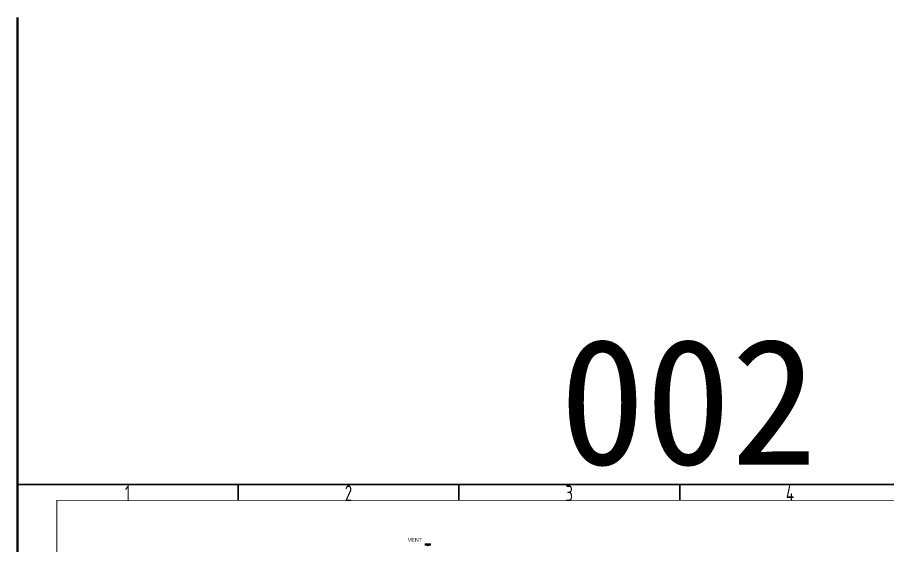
# Model space of a CAD drawing. Extents: x 757 to 8510, y -6585 to 527.
# Drawn here: x 2267 to 2819, y -316 to 19 of the extents above; entities that cross this region are included whole.
import ezdxf
from ezdxf.enums import TextEntityAlignment as Align

# ---------------------------------------------------------------- set-up
doc = ezdxf.new("R2010")
doc.units = 0
doc.header["$MEASUREMENT"] = 0
doc.layers.get('0').update_dxf_attribs({"linetype": 'CONTINUOUS'})
for name, color, linetype in [('11', 7, 'CONTINUOUS'), ('ConsistencyChecks', 7, 'CONTINUOUS'), ('Default', 6, 'CONTINUOUS'), ('PUB_TITLE', 1, 'CONTINUOUS'), ('云线-1A', 6, 'CONTINUOUS'), ('图框', 92, 'CONTINUOUS')]:
    doc.layers.add(name, color=color, linetype=linetype)
doc.styles.add('CD-Title Block', font='gbenor.shx', dxfattribs={"width": 0.8, "bigfont": 'gbcbig.shx'})
doc.styles.add('txt.shx', font='arial.ttf')

# ---------------------------------------------------------------- blocks, each defined once
blk = doc.blocks.new('FLANGE BLIND WITHOUT TAP', base_point=(0.306, 0))
at = {"color": 0, "linetype": 'ByBlock', "lineweight": -2}
blk.add_line((0.635, -1.905), (0.635, 1.905), dxfattribs=at)
blk = doc.blocks.new('A1图框_H')
at = {"layer": '图框', "linetype": 'Continuous'}
for p, q in [((-690.83, 584), (-690.83, 574)), ((-550.67, 584), (-550.67, 574)), ((-410.5, 584), (-410.5, 574))]:
    blk.add_line(p, q, dxfattribs=at)
blk.add_lwpolyline([(-831, 584), (10, 584), (10, -10), (-831, -10)], close=True, dxfattribs=at)
at = {"layer": '图框', "linetype": 'Continuous', "const_width": 0.5}
blk.add_lwpolyline([(-806, 574), (0, 574), (0, 0), (-806, 0)], close=True, dxfattribs=at)
at = {"layer": '图框', "linetype": 'Continuous', "style": 'CD-Title Block', "width": 0.8}
for s, p in [('1', (-761, 578.47)), ('2', (-620.83, 578.47)), ('3', (-480.67, 578.47)), ('4', (-340.5, 578.47))]:
    blk.add_text(s, height=10, dxfattribs=at).set_placement(p, align=Align.MIDDLE)

msp = doc.modelspace()

# ---------------------------------------------------------------- linework, layer by layer
at = {"layer": 'ConsistencyChecks', "color": 7, "linetype": 'Continuous', "lineweight": 9}
msp.add_point((2527.25, -316.4), dxfattribs=at)
msp.add_point((2527.25, -316.4), dxfattribs=at)
at = {"layer": 'PUB_TITLE', "color": 2}
msp.add_lwpolyline([(2266.75, -277.65), (3107.75, -277.65), (3107.75, -871.65), (2266.75, -871.65)], close=True, dxfattribs=at)
at = {"layer": '云线-1A', "color": 1, "lineweight": 35}
msp.add_line((2266.75, -2718.9), (2266.75, 18.8), dxfattribs=at)

# ---------------------------------------------------------------- block references
at = {"layer": '11', "color": 56, "linetype": 'Continuous', "lineweight": 35, "true_color": 0x808000, "xscale": -1, "rotation": 269.9999999999941}
msp.add_blockref('FLANGE BLIND WITHOUT TAP', (2527.25, -316.07), dxfattribs=at)
at = {"layer": '图框', "linetype": 'Continuous'}
msp.add_blockref('A1图框_H', (3097.75, -861.65), dxfattribs=at)

# ---------------------------------------------------------------- texts
at = {"layer": '11', "color": 56, "true_color": 0x808000}
msp.add_text('002', height=80, dxfattribs=at).set_placement((2611, -264.95))
at = {"layer": 'Default', "color": 7, "style": 'txt.shx'}
msp.add_text('VENT', height=2.469, dxfattribs=at).set_placement((2514.55, -312.73), align=Align.MIDDLE_LEFT)

doc.saveas('drawing.dxf')
